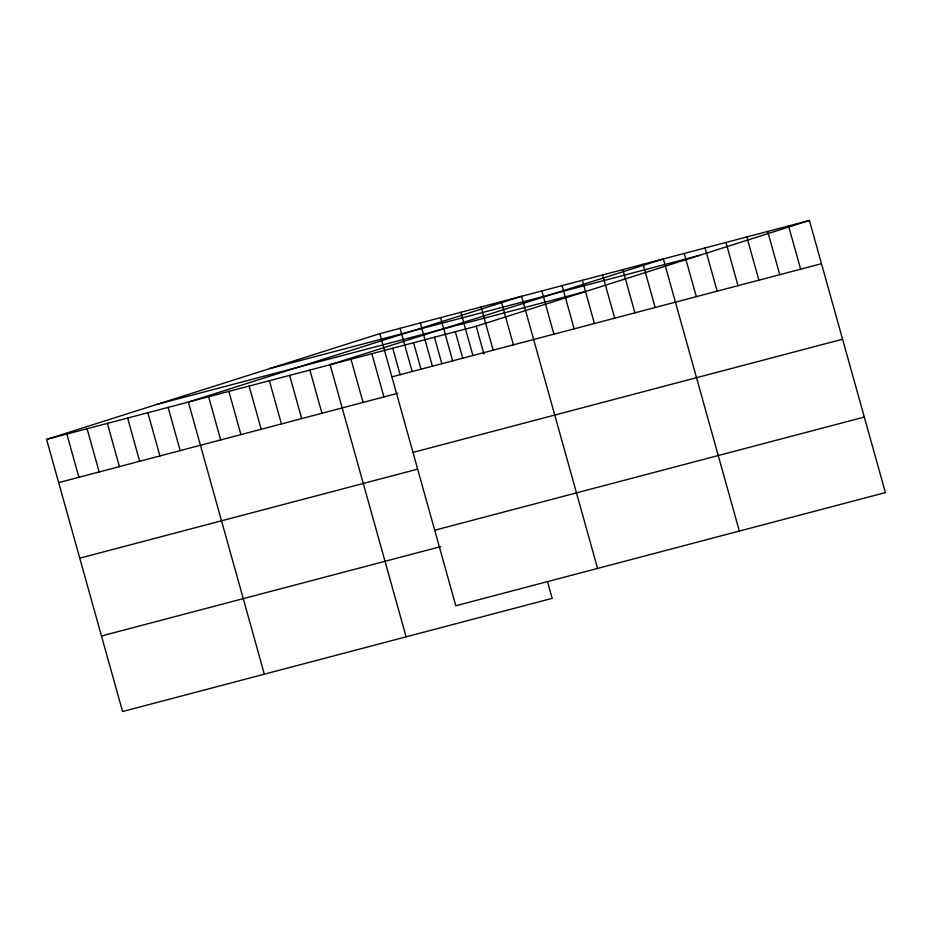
<?xml version="1.0" encoding="UTF-8"?>
<svg xmlns="http://www.w3.org/2000/svg" width="932" height="932" viewBox="0 0 932 932"><rect width="100%" height="100%" fill="white"/><g stroke="black" fill="none" stroke-linecap="round" stroke-linejoin="round"><path stroke-width="1.4" d="M547.48 581.568L552.175 598.356L122.581 711.535L46.6 439.403L379.825 333.644L809.419 220.465L885.4 492.597L455.806 605.765L379.825 333.644M46.6 439.403L476.194 326.235L809.419 220.465M269.861 368.548L699.454 255.368M156.564 404.5L586.158 291.332M391.894 376.866L821.488 263.686M58.669 482.625L397.836 393.269M412.993 452.404L842.575 339.225M79.756 558.163L417.536 469.169M434.72 530.226L864.313 417.058M101.483 635.985L440.661 546.641M788.554 225.963L800.623 269.185M767.688 231.462L779.758 274.684M746.823 236.961L758.893 280.171M725.958 242.46L738.028 285.67M705.093 247.959L717.162 291.168M684.228 253.457L696.297 296.667M739.344 531.077L663.363 258.945L330.126 364.715L406.107 636.836M643.103 264.28L655.173 307.502M622.856 269.616L634.925 312.837M602.608 274.952L614.666 318.173M582.349 280.287L594.418 323.509M562.101 285.623L574.17 328.845M541.841 290.959L553.911 334.18M597.575 568.427L521.594 296.294L188.369 402.053L264.339 674.186M501.346 301.63L513.404 344.852M481.087 306.966L493.156 350.187M476.194 326.235L483.976 354.113M460.839 312.302L472.908 355.523M455.329 331.722L462.726 358.214M440.591 317.637L452.649 360.859M434.463 337.221L441.85 363.713M420.332 322.973L432.401 366.194M413.598 342.72L420.984 369.212M400.084 328.309L412.154 371.53M392.733 348.219L400.119 374.711M371.868 353.717L383.926 396.927M350.991 359.216L363.061 402.426M309.878 370.051L321.948 413.26M289.631 375.386L301.688 418.596M269.371 380.722L281.441 423.932M249.124 386.058L261.193 429.268M228.864 391.382L240.934 434.603M208.617 396.717L220.686 439.939M168.11 407.389L180.179 450.61M147.862 412.725L159.931 455.946M127.614 418.06L139.672 461.282M107.355 423.396L119.424 466.617M87.107 428.732L99.165 471.953M66.848 434.067L78.917 477.289"/></g></svg>
